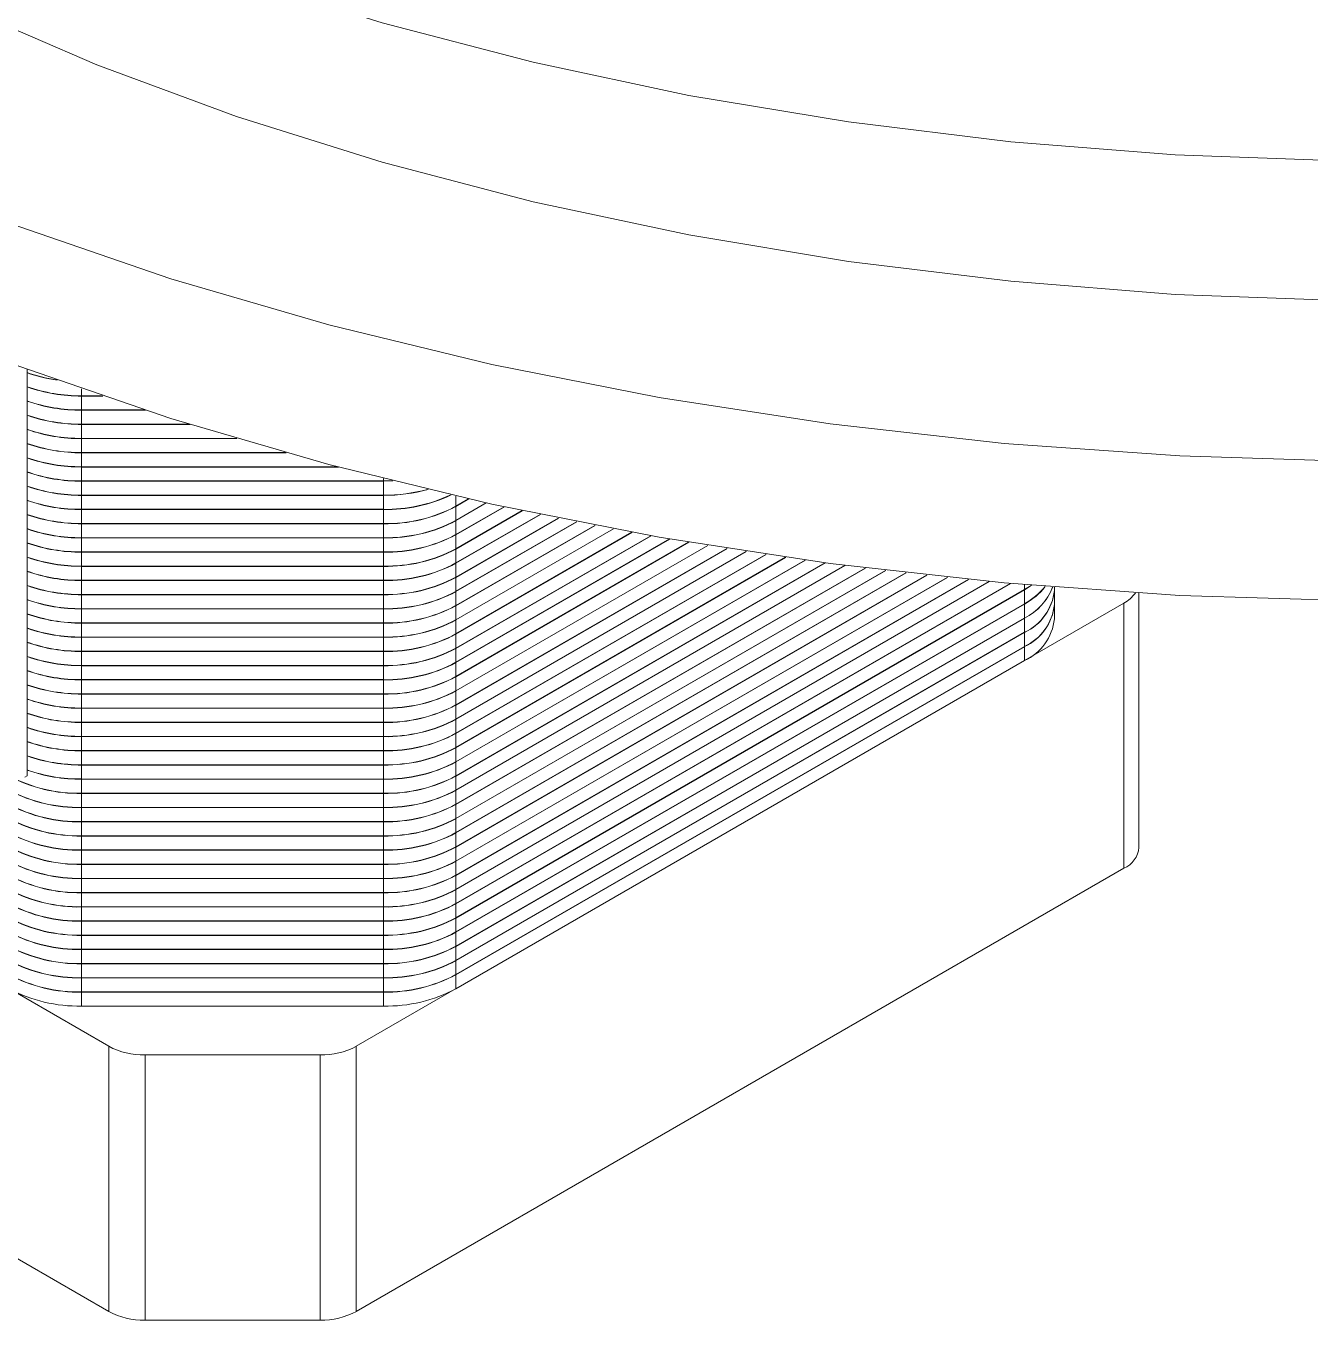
# Model space of a CAD drawing. Header units: millimetres. Extents: x -331 to 5585, y -2655 to 1513.
# Drawn here: x 4950.48 to 4988.05, y 328.3 to 366.16 of the extents above; entities that cross this region are included whole.
import ezdxf

# ---------------------------------------------------------------- set-up
doc = ezdxf.new("R2010")
doc.units = ezdxf.units.MM

msp = doc.modelspace()

# ---------------------------------------------------------------- linework, layer by layer
at = {"color": 7, "linetype": 'Continuous', "lineweight": 15}
for p, q in [((4950.517, 344.219), (4950.517, 356.114)), ((4952.113, 355.336), (4952.713, 355.336)), ((4952.733, 355.329), (4952.113, 355.329)), ((4952.113, 355.329), (4952.113, 354.921)), ((4952.113, 354.921), (4953.958, 354.921)), ((4953.98, 354.914), (4952.113, 354.914)), ((4952.113, 354.914), (4952.113, 354.506)), ((4952.113, 354.506), (4955.262, 354.506)), ((4955.285, 354.499), (4952.113, 354.499)), ((4952.113, 354.499), (4952.113, 354.091)), ((4952.113, 354.091), (4956.631, 354.091)), ((4956.654, 354.084), (4952.113, 354.084)), ((4952.113, 354.084), (4952.113, 353.675)), ((4952.113, 353.675), (4958.072, 353.675)), ((4958.097, 353.669), (4952.113, 353.669)), ((4952.113, 353.669), (4952.113, 353.26)), ((4952.113, 353.26), (4959.597, 353.26)), ((4959.623, 353.253), (4952.113, 353.253)), ((4952.113, 353.253), (4952.113, 352.845)), ((4952.113, 352.845), (4960.941, 352.845)), ((4960.941, 352.838), (4952.113, 352.838)), ((4952.113, 352.838), (4952.113, 352.43)), ((4960.941, 352.845), (4961.192, 352.851)), ((4961.216, 352.845), (4960.941, 352.838)), ((4960.941, 352.838), (4960.941, 352.43)), ((4952.113, 352.43), (4960.941, 352.43)), ((4960.941, 352.423), (4952.113, 352.423)), ((4952.113, 352.423), (4952.113, 352.015)), ((4960.941, 352.423), (4960.941, 352.015)), ((4963.063, 352.107), (4963.431, 352.32)), ((4963.44, 352.318), (4963.063, 352.1)), ((4963.063, 351.692), (4963.949, 352.204)), ((4963.958, 352.202), (4963.063, 351.685)), ((4952.113, 352.015), (4960.941, 352.015)), ((4960.941, 352.008), (4952.113, 352.008)), ((4952.113, 352.008), (4952.113, 351.599)), ((4960.941, 352.008), (4960.941, 351.599)), ((4963.063, 352.1), (4963.063, 351.692)), ((4963.063, 351.276), (4964.471, 352.089)), ((4964.479, 352.087), (4963.063, 351.269)), ((4963.063, 350.861), (4964.995, 351.977)), ((4965.004, 351.975), (4963.063, 350.854)), ((4963.063, 350.446), (4965.523, 351.866)), ((4965.532, 351.864), (4963.063, 350.439)), ((4963.063, 350.031), (4966.054, 351.758)), ((4966.063, 351.756), (4963.063, 350.024)), ((4952.113, 351.599), (4960.941, 351.599)), ((4960.941, 351.593), (4952.113, 351.593)), ((4952.113, 351.593), (4952.113, 351.184)), ((4960.941, 351.593), (4960.941, 351.184)), ((4963.063, 351.685), (4963.063, 351.276)), ((4963.063, 349.616), (4966.588, 351.651)), ((4966.597, 351.649), (4963.063, 349.609)), ((4963.063, 349.2), (4967.126, 351.546)), ((4967.135, 351.545), (4963.063, 349.194)), ((4963.063, 348.785), (4967.667, 351.443)), ((4967.676, 351.442), (4963.063, 348.778)), ((4952.113, 351.184), (4960.941, 351.184)), ((4960.941, 351.177), (4952.113, 351.177)), ((4952.113, 351.177), (4952.113, 350.769)), ((4960.941, 351.177), (4960.941, 350.769)), ((4963.063, 348.37), (4968.212, 351.343)), ((4968.221, 351.341), (4963.063, 348.363)), ((4963.063, 351.269), (4963.063, 350.861)), ((4963.063, 347.955), (4968.76, 351.244)), ((4968.769, 351.242), (4963.063, 347.948)), ((4963.063, 347.54), (4969.312, 351.147)), ((4969.321, 351.146), (4963.063, 347.533)), ((4963.063, 347.124), (4969.867, 351.053)), ((4969.876, 351.051), (4963.063, 347.118)), ((4952.113, 350.769), (4960.941, 350.769)), ((4960.941, 350.762), (4952.113, 350.762)), ((4952.113, 350.762), (4952.113, 350.354)), ((4960.941, 350.762), (4960.941, 350.354)), ((4963.063, 346.709), (4970.426, 350.96)), ((4970.435, 350.958), (4963.063, 346.702)), ((4963.063, 346.294), (4970.988, 350.869)), ((4970.998, 350.868), (4963.063, 346.287)), ((4963.063, 350.854), (4963.063, 350.446)), ((4963.063, 345.879), (4971.554, 350.781)), ((4971.564, 350.78), (4963.063, 345.872)), ((4963.063, 345.464), (4972.124, 350.695)), ((4972.134, 350.694), (4963.063, 345.457)), ((4963.063, 345.049), (4972.698, 350.611)), ((4972.708, 350.61), (4963.063, 345.042)), ((4952.113, 350.354), (4960.941, 350.354)), ((4960.941, 350.347), (4952.113, 350.347)), ((4952.113, 350.347), (4952.113, 349.939)), ((4960.941, 350.347), (4960.941, 349.939)), ((4963.063, 344.633), (4973.276, 350.529)), ((4973.286, 350.528), (4963.063, 344.626)), ((4963.063, 344.218), (4973.858, 350.45)), ((4973.867, 350.449), (4963.063, 344.211)), ((4963.063, 350.439), (4963.063, 350.031)), ((4963.063, 343.803), (4974.443, 350.373)), ((4974.453, 350.372), (4963.063, 343.796)), ((4963.063, 343.388), (4975.033, 350.298)), ((4975.043, 350.297), (4963.063, 343.381)), ((4963.063, 342.973), (4975.627, 350.226)), ((4975.636, 350.224), (4963.063, 342.966)), ((4952.113, 349.939), (4960.941, 349.939)), ((4960.941, 349.932), (4952.113, 349.932)), ((4952.113, 349.932), (4952.113, 349.524)), ((4960.941, 349.932), (4960.941, 349.524)), ((4963.063, 342.557), (4976.224, 350.156)), ((4976.234, 350.154), (4963.063, 342.55)), ((4963.063, 342.142), (4976.827, 350.088)), ((4976.837, 350.087), (4963.063, 342.135)), ((4963.063, 350.024), (4963.063, 349.616)), ((4963.063, 341.727), (4977.433, 350.023)), ((4977.443, 350.022), (4963.063, 341.72)), ((4963.063, 341.312), (4978.044, 349.96)), ((4978.054, 349.959), (4963.063, 341.305)), ((4963.063, 340.897), (4978.659, 349.9)), ((4978.67, 349.899), (4963.063, 340.89)), ((4963.063, 340.481), (4979.279, 349.843)), ((4979.29, 349.842), (4963.063, 340.474)), ((4952.113, 349.524), (4960.941, 349.524)), ((4960.941, 349.517), (4952.113, 349.517)), ((4952.113, 349.517), (4952.113, 349.108)), ((4960.941, 349.517), (4960.941, 349.108)), ((4963.063, 340.066), (4979.69, 349.665)), ((4979.69, 349.658), (4963.063, 340.059)), ((4963.063, 349.609), (4963.063, 349.2)), ((4979.69, 349.665), (4979.886, 349.79)), ((4979.69, 349.658), (4979.69, 349.25)), ((4980.569, 349.734), (4980.569, 349.644)), ((4980.569, 349.644), (4980.569, 349.637)), ((4980.569, 349.637), (4980.569, 349.229)), ((4983.044, 349.56), (4983.044, 342.127)), ((4930.45, 349.271), (4952.906, 336.308)), ((4952.113, 349.108), (4960.941, 349.108)), ((4960.941, 349.101), (4952.113, 349.101)), ((4952.113, 349.101), (4952.113, 348.693)), ((4960.148, 336.308), (4982.604, 349.271)), ((4960.941, 349.101), (4960.941, 348.693)), ((4963.063, 339.651), (4979.69, 349.25)), ((4979.69, 349.243), (4963.063, 339.644)), ((4963.063, 349.194), (4963.063, 348.785)), ((4979.69, 349.243), (4979.69, 348.835)), ((4980.569, 349.229), (4980.569, 349.222)), ((4980.569, 349.222), (4980.569, 348.814)), ((4982.604, 341.514), (4982.604, 349.271)), ((4963.063, 339.236), (4979.69, 348.835)), ((4979.69, 348.828), (4963.063, 339.229)), ((4963.063, 348.778), (4963.063, 348.37)), ((4979.69, 348.828), (4979.69, 348.419)), ((4952.113, 348.693), (4960.941, 348.693)), ((4960.941, 348.686), (4952.113, 348.686)), ((4952.113, 348.686), (4952.113, 348.278)), ((4960.941, 348.686), (4960.941, 348.278)), ((4963.063, 338.821), (4979.69, 348.419)), ((4979.69, 348.413), (4963.063, 338.814)), ((4963.063, 348.363), (4963.063, 347.955)), ((4979.69, 348.413), (4979.69, 348.004)), ((4952.113, 348.278), (4960.941, 348.278)), ((4960.941, 348.271), (4952.113, 348.271)), ((4952.113, 348.271), (4952.113, 347.863)), ((4960.941, 348.271), (4960.941, 347.863)), ((4963.063, 338.405), (4979.69, 348.004)), ((4979.69, 347.997), (4963.063, 338.399)), ((4963.063, 347.948), (4963.063, 347.54)), ((4979.69, 347.997), (4979.69, 347.589)), ((4952.113, 347.863), (4960.941, 347.863)), ((4960.941, 347.856), (4952.113, 347.856)), ((4952.113, 347.856), (4952.113, 347.448)), ((4960.941, 347.856), (4960.941, 347.448)), ((4963.063, 337.99), (4979.69, 347.589)), ((4952.113, 347.448), (4960.941, 347.448)), ((4960.941, 347.441), (4952.113, 347.441)), ((4952.113, 347.441), (4952.113, 347.032)), ((4960.941, 347.441), (4960.941, 347.032)), ((4963.063, 347.533), (4963.063, 347.124)), ((4952.113, 347.032), (4960.941, 347.032)), ((4960.941, 347.025), (4952.113, 347.025)), ((4952.113, 347.025), (4952.113, 346.617)), ((4960.941, 347.025), (4960.941, 346.617)), ((4963.063, 347.118), (4963.063, 346.709)), ((4952.113, 346.617), (4960.941, 346.617)), ((4960.941, 346.61), (4952.113, 346.61)), ((4952.113, 346.61), (4952.113, 346.202)), ((4960.941, 346.61), (4960.941, 346.202)), ((4963.063, 346.702), (4963.063, 346.294)), ((4952.113, 346.202), (4960.941, 346.202)), ((4960.941, 346.195), (4952.113, 346.195)), ((4952.113, 346.195), (4952.113, 345.787)), ((4960.941, 346.195), (4960.941, 345.787)), ((4963.063, 346.287), (4963.063, 345.879)), ((4952.113, 345.787), (4960.941, 345.787)), ((4960.941, 345.78), (4952.113, 345.78)), ((4952.113, 345.78), (4952.113, 345.372)), ((4960.941, 345.78), (4960.941, 345.372)), ((4963.063, 345.872), (4963.063, 345.464)), ((4952.113, 345.372), (4960.941, 345.372)), ((4960.941, 345.365), (4952.113, 345.365)), ((4952.113, 345.365), (4952.113, 344.956)), ((4960.941, 345.365), (4960.941, 344.956)), ((4963.063, 345.457), (4963.063, 345.049)), ((4952.113, 344.956), (4960.941, 344.956)), ((4960.941, 344.95), (4952.113, 344.95)), ((4952.113, 344.95), (4952.113, 344.541)), ((4960.941, 344.95), (4960.941, 344.541)), ((4963.063, 345.042), (4963.063, 344.633)), ((4952.113, 344.541), (4960.941, 344.541)), ((4960.941, 344.534), (4952.113, 344.534)), ((4952.113, 344.534), (4952.113, 344.126)), ((4960.941, 344.534), (4960.941, 344.126)), ((4963.063, 344.626), (4963.063, 344.218)), ((4950.446, 344.179), (4950.517, 344.219)), ((4963.063, 344.211), (4963.063, 343.803)), ((4952.113, 344.126), (4960.941, 344.126)), ((4960.941, 344.119), (4952.113, 344.119)), ((4952.113, 344.119), (4952.113, 343.711)), ((4960.941, 344.119), (4960.941, 343.711)), ((4963.063, 343.796), (4963.063, 343.388)), ((4952.113, 343.711), (4960.941, 343.711)), ((4960.941, 343.704), (4952.113, 343.704)), ((4952.113, 343.704), (4952.113, 343.296)), ((4960.941, 343.704), (4960.941, 343.296)), ((4952.113, 343.296), (4960.941, 343.296)), ((4960.941, 343.289), (4952.113, 343.289)), ((4952.113, 343.289), (4952.113, 342.88)), ((4960.941, 343.289), (4960.941, 342.88)), ((4963.063, 343.381), (4963.063, 342.973)), ((4952.113, 342.88), (4960.941, 342.88)), ((4960.941, 342.874), (4952.113, 342.874)), ((4952.113, 342.874), (4952.113, 342.465)), ((4960.941, 342.874), (4960.941, 342.465)), ((4963.063, 342.966), (4963.063, 342.557)), ((4952.113, 342.465), (4960.941, 342.465)), ((4960.941, 342.458), (4952.113, 342.458)), ((4952.113, 342.458), (4952.113, 342.05)), ((4960.941, 342.458), (4960.941, 342.05)), ((4963.063, 342.55), (4963.063, 342.142)), ((4952.113, 342.05), (4960.941, 342.05)), ((4960.941, 342.043), (4952.113, 342.043)), ((4952.113, 342.043), (4952.113, 341.635)), ((4960.941, 342.043), (4960.941, 341.635)), ((4963.063, 342.135), (4963.063, 341.727)), ((4930.45, 341.514), (4952.906, 328.551)), ((4952.113, 341.635), (4960.941, 341.635)), ((4960.941, 341.628), (4952.113, 341.628)), ((4952.113, 341.628), (4952.113, 341.22)), ((4960.148, 328.551), (4982.604, 341.514)), ((4960.941, 341.628), (4960.941, 341.22)), ((4963.063, 341.72), (4963.063, 341.312)), ((4952.113, 341.22), (4960.941, 341.22)), ((4960.941, 341.213), (4952.113, 341.213)), ((4952.113, 341.213), (4952.113, 340.805)), ((4960.941, 341.213), (4960.941, 340.805)), ((4963.063, 341.305), (4963.063, 340.897)), ((4952.113, 340.805), (4960.941, 340.805)), ((4960.941, 340.798), (4952.113, 340.798)), ((4952.113, 340.798), (4952.113, 340.389)), ((4960.941, 340.798), (4960.941, 340.389)), ((4963.063, 340.89), (4963.063, 340.481)), ((4952.113, 340.389), (4960.941, 340.389)), ((4960.941, 340.382), (4952.113, 340.382)), ((4952.113, 340.382), (4952.113, 339.974)), ((4960.941, 340.382), (4960.941, 339.974)), ((4963.063, 340.474), (4963.063, 340.066)), ((4963.063, 340.059), (4963.063, 339.651)), ((4952.113, 339.974), (4960.941, 339.974)), ((4960.941, 339.967), (4952.113, 339.967)), ((4952.113, 339.967), (4952.113, 339.559)), ((4960.941, 339.967), (4960.941, 339.559)), ((4963.063, 339.644), (4963.063, 339.236)), ((4952.113, 339.559), (4960.941, 339.559)), ((4960.941, 339.552), (4952.113, 339.552)), ((4952.113, 339.552), (4952.113, 339.144)), ((4960.941, 339.552), (4960.941, 339.144)), ((4952.113, 339.144), (4960.941, 339.144)), ((4960.941, 339.137), (4952.113, 339.137)), ((4952.113, 339.137), (4952.113, 338.729)), ((4960.941, 339.137), (4960.941, 338.729)), ((4963.063, 339.229), (4963.063, 338.821)), ((4952.113, 338.729), (4960.941, 338.729)), ((4960.941, 338.722), (4952.113, 338.722)), ((4952.113, 338.722), (4952.113, 338.313)), ((4960.941, 338.722), (4960.941, 338.313)), ((4963.063, 338.814), (4963.063, 338.405)), ((4952.113, 338.313), (4960.941, 338.313)), ((4960.941, 338.306), (4952.113, 338.306)), ((4952.113, 338.306), (4952.113, 337.898)), ((4960.941, 338.306), (4960.941, 337.898)), ((4963.063, 338.399), (4963.063, 337.99)), ((4952.113, 337.898), (4960.941, 337.898)), ((4960.941, 337.891), (4952.113, 337.891)), ((4952.113, 337.891), (4952.113, 337.483)), ((4960.941, 337.891), (4960.941, 337.483)), ((4952.113, 337.483), (4960.941, 337.483)), ((4952.906, 328.551), (4952.906, 336.308)), ((4960.148, 336.308), (4960.148, 328.551)), ((4953.966, 336.054), (4959.088, 336.054)), ((4953.966, 336.054), (4953.966, 328.297)), ((4959.088, 328.297), (4959.088, 336.054)), ((4953.966, 328.297), (4959.088, 328.297))]:
    msp.add_line(p, q, dxfattribs=at)
at = {"color": 8, "linetype": 'Continuous', "lineweight": 15}
for p, q in [((4952.113, 355.543), (4952.113, 355.336)), ((4960.941, 352.914), (4960.941, 352.845)), ((4963.063, 352.404), (4963.063, 352.107)), ((4979.69, 349.807), (4979.69, 349.665))]:
    msp.add_line(p, q, dxfattribs=at)
at = {"color": 7, "linetype": 'Continuous', "lineweight": 15, "flags": 128}
for points in [[(4952.554, 365.017), (4948.668, 366.694), (4945.001, 368.53), (4941.573, 370.513), (4938.402, 372.634), (4935.504, 374.881), (4932.895, 377.243), (4930.588, 379.708), (4928.595, 382.262), (4926.926, 384.893), (4925.591, 387.587), (4924.596, 390.329), (4923.946, 393.105), (4923.645, 395.901), (4923.622, 396.91)], [(4915.834, 392.623), (4915.874, 391.206), (4916.222, 388.224), (4916.926, 385.262), (4917.982, 382.336), (4919.384, 379.459), (4921.128, 376.645), (4923.203, 373.907), (4925.601, 371.258), (4928.31, 368.711), (4931.317, 366.277), (4934.607, 363.97), (4938.165, 361.799), (4941.974, 359.774), (4946.017, 357.907), (4950.272, 356.204), (4954.721, 354.676), (4959.342, 353.328), (4964.113, 352.167), (4969.012, 351.199), (4974.014, 350.429), (4979.097, 349.86), (4984.235, 349.494), (4989.405, 349.334)], [(4988.941, 362.207), (4984.098, 362.387), (4979.29, 362.768), (4974.542, 363.349), (4969.879, 364.125), (4965.326, 365.094), (4960.905, 366.251), (4956.641, 367.588), (4952.554, 369.099)], [(4934.607, 368.052), (4938.165, 365.881), (4941.974, 363.857), (4946.017, 361.989), (4950.272, 360.287), (4954.721, 358.758), (4959.342, 357.411), (4964.113, 356.25), (4969.012, 355.282), (4974.014, 354.512), (4979.097, 353.942), (4984.235, 353.577), (4989.405, 353.417)], [(4988.941, 358.124), (4984.098, 358.304), (4979.29, 358.685), (4974.542, 359.266), (4969.879, 360.043), (4965.326, 361.012), (4960.905, 362.168), (4956.641, 363.505), (4952.554, 365.017)], [(4979.895, 349.789), (4979.888, 349.784), (4979.69, 349.658)]]:
    msp.add_lwpolyline(points, dxfattribs=at)
at = {"color": 7, "linetype": 'Continuous', "lineweight": 15}
for centre, radius, start, end in [((4951.998, 360.164), 4.404, 250.3485, 261.7675), ((4952.001, 360.168), 4.415, 250.356, 262.1731), ((4952.076, 360.047), 4.711, 250.6686, 270.4454), ((4952.076, 360.04), 4.711, 250.6686, 270.4454), ((4952.076, 359.632), 4.711, 250.6686, 270.4454), ((4952.076, 359.625), 4.711, 250.6686, 270.4454), ((4952.076, 359.217), 4.711, 250.6686, 270.4454), ((4952.076, 359.21), 4.711, 250.6686, 270.4454), ((4952.076, 358.802), 4.711, 250.6686, 270.4454), ((4952.076, 358.795), 4.711, 250.6686, 270.4454), ((4952.076, 358.387), 4.711, 250.6686, 270.4454), ((4952.076, 358.38), 4.711, 250.6686, 270.4454), ((4952.076, 357.971), 4.711, 250.6686, 270.4454), ((4952.076, 357.964), 4.711, 250.6686, 270.4454), ((4952.076, 357.556), 4.711, 250.6686, 270.4454), ((4952.076, 357.549), 4.711, 250.6686, 270.4454), ((4952.076, 357.141), 4.711, 250.6686, 270.4454), ((4952.076, 357.134), 4.711, 250.6686, 270.4454), ((4960.963, 357.293), 4.864, 269.7471, 285.1255), ((4960.96, 357.308), 4.885, 269.7835, 285.2586), ((4952.076, 356.726), 4.711, 250.6686, 270.4454), ((4952.076, 356.719), 4.711, 250.6686, 270.4454), ((4961.016, 356.439), 4.425, 269.0275, 295.3248), ((4961.017, 356.426), 4.419, 269.0179, 295.4844), ((4961.028, 355.927), 4.329, 268.8565, 298.0398), ((4952.076, 356.311), 4.711, 250.6686, 270.4454), ((4952.076, 356.304), 4.711, 250.6686, 270.4454), ((4961.028, 355.921), 4.329, 268.8565, 298.0398), ((4952.076, 355.895), 4.711, 250.6686, 270.4454), ((4952.076, 355.888), 4.711, 250.6686, 270.4454), ((4961.028, 355.512), 4.329, 268.8565, 298.0398), ((4961.028, 355.505), 4.329, 268.8565, 298.0398), ((4952.076, 355.48), 4.711, 250.6686, 270.4454), ((4952.076, 355.473), 4.711, 250.6686, 270.4454), ((4961.028, 355.097), 4.329, 268.8565, 298.0398), ((4961.028, 355.09), 4.329, 268.8565, 298.0398), ((4952.076, 355.065), 4.711, 250.6686, 270.4454), ((4952.076, 355.058), 4.711, 250.6686, 270.4454), ((4961.028, 354.682), 4.329, 268.8565, 298.0398), ((4961.028, 354.675), 4.329, 268.8565, 298.0398), ((4961.028, 354.267), 4.329, 268.8565, 298.0398), ((4961.028, 354.26), 4.329, 268.8565, 298.0398), ((4952.076, 354.65), 4.711, 250.6686, 270.4454), ((4952.076, 354.643), 4.711, 250.6686, 270.4454), ((4961.028, 353.852), 4.329, 268.8565, 298.0398), ((4961.028, 353.845), 4.329, 268.8565, 298.0398), ((4952.076, 354.235), 4.711, 250.6686, 270.4454), ((4952.076, 354.228), 4.711, 250.6686, 270.4454), ((4961.028, 353.436), 4.329, 268.8565, 298.0398), ((4961.028, 353.429), 4.329, 268.8565, 298.0398), ((4978.677, 351.086), 2.097, 298.8834, 320.6206), ((4978.68, 351.075), 2.092, 298.8686, 320.8837), ((4978.904, 350.376), 1.736, 296.9089, 338.438), ((4978.971, 350.323), 1.653, 295.7955, 339.2772), ((4979.067, 349.794), 1.509, 294.3753, 354.3045), ((4979.067, 349.787), 1.509, 294.3753, 354.3045), ((4982.127, 350.151), 1, 298.4771, 324.2773), ((4952.076, 353.819), 4.711, 250.6686, 270.4454), ((4952.076, 353.813), 4.711, 250.6686, 270.4454), ((4961.028, 353.021), 4.329, 268.8565, 298.0398), ((4961.028, 353.014), 4.329, 268.8565, 298.0398), ((4979.067, 349.379), 1.509, 294.3753, 354.3045), ((4979.067, 349.372), 1.509, 294.3753, 354.3045), ((4952.076, 353.404), 4.711, 250.6686, 270.4454), ((4952.076, 353.397), 4.711, 250.6686, 270.4454), ((4961.028, 352.606), 4.329, 268.8565, 298.0398), ((4961.028, 352.599), 4.329, 268.8565, 298.0398), ((4979.067, 348.963), 1.509, 294.3753, 354.3045), ((4952.076, 352.989), 4.711, 250.6686, 270.4454), ((4952.076, 352.982), 4.711, 250.6686, 270.4454), ((4961.028, 352.191), 4.329, 268.8565, 298.0398), ((4961.028, 352.184), 4.329, 268.8565, 298.0398), ((4952.076, 352.574), 4.711, 250.6686, 270.4454), ((4952.076, 352.567), 4.711, 250.6686, 270.4454), ((4961.028, 351.776), 4.329, 268.8565, 298.0398), ((4961.028, 351.769), 4.329, 268.8565, 298.0398), ((4952.076, 352.159), 4.711, 250.6686, 270.4454), ((4952.076, 352.152), 4.711, 250.6686, 270.4454), ((4952.076, 351.744), 4.711, 250.6686, 270.4454), ((4952.076, 351.737), 4.711, 250.6686, 270.4454), ((4961.028, 351.36), 4.329, 268.8565, 298.0398), ((4961.028, 351.353), 4.329, 268.8565, 298.0398), ((4952.076, 351.328), 4.711, 250.6686, 270.4454), ((4952.076, 351.321), 4.711, 250.6686, 270.4454), ((4961.028, 350.945), 4.329, 268.8565, 298.0398), ((4961.028, 350.938), 4.329, 268.8565, 298.0398), ((4952.076, 350.913), 4.711, 250.6686, 270.4454), ((4952.076, 350.906), 4.711, 250.6686, 270.4454), ((4961.028, 350.53), 4.329, 268.8565, 298.0398), ((4961.028, 350.523), 4.329, 268.8565, 298.0398), ((4952.076, 350.498), 4.711, 250.6686, 270.4454), ((4952.076, 350.491), 4.711, 250.6686, 270.4454), ((4961.028, 350.115), 4.329, 268.8565, 298.0398), ((4961.028, 350.108), 4.329, 268.8565, 298.0398), ((4961.028, 349.7), 4.329, 268.8565, 298.0398), ((4961.028, 349.693), 4.329, 268.8565, 298.0398), ((4952.076, 350.083), 4.711, 250.6686, 270.4454), ((4952.076, 350.076), 4.711, 250.6686, 270.4454), ((4961.028, 349.284), 4.329, 268.8565, 298.0398), ((4961.028, 349.278), 4.329, 268.8565, 298.0398), ((4952.076, 349.668), 4.711, 250.6686, 270.4454), ((4952.076, 349.661), 4.711, 250.6686, 270.4454), ((4961.028, 348.869), 4.329, 268.8565, 298.0398), ((4961.028, 348.862), 4.329, 268.8565, 298.0398), ((4952.076, 349.252), 4.711, 250.6686, 270.4454), ((4952.076, 349.245), 4.711, 250.6686, 270.4454), ((4961.028, 348.454), 4.329, 268.8565, 298.0398), ((4961.028, 348.447), 4.329, 268.8565, 298.0398), ((4952.026, 348.039), 4.329, 241.9602, 271.1441), ((4952.026, 348.032), 4.329, 241.9602, 271.1441), ((4952.076, 348.837), 4.711, 250.6686, 270.4454), ((4952.076, 348.83), 4.711, 250.6686, 270.4454), ((4961.028, 348.039), 4.329, 268.8565, 298.0398), ((4961.028, 348.032), 4.329, 268.8565, 298.0398), ((4952.026, 347.624), 4.329, 241.9602, 271.1441), ((4952.026, 347.617), 4.329, 241.9602, 271.1441), ((4961.028, 347.624), 4.329, 268.8565, 298.0398), ((4961.028, 347.617), 4.329, 268.8565, 298.0398), ((4952.026, 347.208), 4.329, 241.9602, 271.1441), ((4952.026, 347.201), 4.329, 241.9602, 271.1441), ((4961.028, 347.209), 4.329, 268.8565, 298.0398), ((4961.028, 347.202), 4.329, 268.8565, 298.0398), ((4952.026, 346.793), 4.329, 241.9602, 271.1441), ((4952.026, 346.786), 4.329, 241.9602, 271.1441), ((4961.028, 346.793), 4.329, 268.8565, 298.0398), ((4961.028, 346.786), 4.329, 268.8565, 298.0398), ((4952.026, 346.378), 4.329, 241.9602, 271.1441), ((4952.026, 346.371), 4.329, 241.9602, 271.1441), ((4961.028, 346.378), 4.329, 268.8565, 298.0398), ((4961.028, 346.371), 4.329, 268.8565, 298.0398), ((4952.026, 345.963), 4.329, 241.9602, 271.1441), ((4952.026, 345.956), 4.329, 241.9602, 271.1441), ((4961.028, 345.963), 4.329, 268.8565, 298.0398), ((4961.028, 345.956), 4.329, 268.8565, 298.0398), ((4982.293, 342.201), 0.754, 294.3745, 354.3066), ((4952.026, 345.548), 4.329, 241.9602, 271.1441), ((4952.026, 345.541), 4.329, 241.9602, 271.1441), ((4961.028, 345.548), 4.329, 268.8565, 298.0398), ((4961.028, 345.541), 4.329, 268.8565, 298.0398), ((4952.026, 345.132), 4.329, 241.9602, 271.1441), ((4952.026, 345.126), 4.329, 241.9602, 271.1441), ((4961.028, 345.133), 4.329, 268.8565, 298.0398), ((4961.028, 345.126), 4.329, 268.8565, 298.0398), ((4952.026, 344.717), 4.329, 241.9602, 271.1441), ((4952.026, 344.71), 4.329, 241.9602, 271.1441), ((4961.028, 344.717), 4.329, 268.8565, 298.0398), ((4961.028, 344.71), 4.329, 268.8565, 298.0398), ((4952.026, 344.302), 4.329, 241.9602, 271.1441), ((4952.026, 344.295), 4.329, 241.9602, 271.1441), ((4961.028, 344.302), 4.329, 268.8565, 298.0398), ((4961.028, 344.295), 4.329, 268.8565, 298.0398), ((4952.026, 343.887), 4.329, 241.9602, 271.1441), ((4952.026, 343.88), 4.329, 241.9602, 271.1441), ((4961.028, 343.887), 4.329, 268.8565, 298.0398), ((4961.028, 343.88), 4.329, 268.8565, 298.0398), ((4952.026, 343.472), 4.329, 241.9602, 271.1441), ((4952.026, 343.465), 4.329, 241.9602, 271.1441), ((4961.028, 343.472), 4.329, 268.8565, 298.0398), ((4961.028, 343.465), 4.329, 268.8565, 298.0398), ((4952.026, 343.057), 4.329, 241.9602, 271.1441), ((4961.028, 343.057), 4.329, 268.8565, 298.0398), ((4952.026, 343.05), 4.329, 241.9602, 271.1441), ((4961.028, 343.05), 4.329, 268.8565, 298.0398), ((4952.026, 342.641), 4.329, 241.9602, 271.1441), ((4952.026, 342.634), 4.329, 241.9602, 271.1441), ((4961.028, 342.641), 4.329, 268.8565, 298.0398), ((4961.028, 342.634), 4.329, 268.8565, 298.0398), ((4952.026, 342.226), 4.329, 241.9602, 271.1441), ((4952.026, 342.219), 4.329, 241.9602, 271.1441), ((4961.028, 342.226), 4.329, 268.8565, 298.0398), ((4961.028, 342.219), 4.329, 268.8565, 298.0398), ((4952.026, 341.811), 4.329, 241.9602, 271.1441), ((4961.028, 341.811), 4.329, 268.8565, 298.0398), ((4953.923, 338.218), 2.165, 241.9611, 271.143), ((4959.131, 338.218), 2.164, 268.8554, 298.0402), ((4953.923, 330.461), 2.165, 241.9611, 271.143), ((4959.131, 330.461), 2.164, 268.8554, 298.0402)]:
    msp.add_arc(centre, radius, start, end, dxfattribs=at)

doc.saveas('drawing.dxf')
